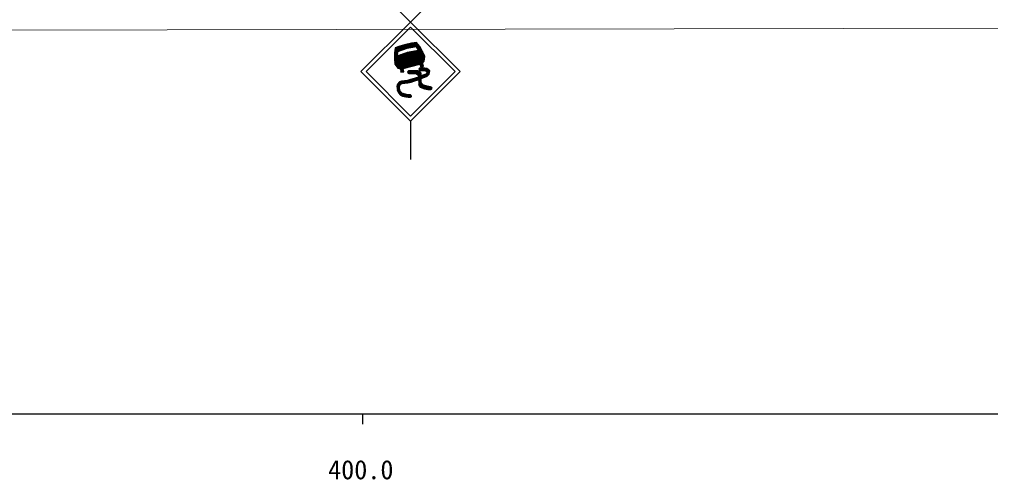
# Model space of a CAD drawing. Units: millimetres, scale not verified. Extents: x 40000 to 680000, y 20000 to 380000.
# Drawn here: x 435297 to 527892, y 198715 to 242620 of the extents above; entities that cross this region are included whole.
import ezdxf
from ezdxf.enums import TextEntityAlignment as Align

# ---------------------------------------------------------------- set-up
doc = ezdxf.new("R2010")
doc.units = ezdxf.units.MM
doc.header["$LTSCALE"] = 1000
for name, color, linetype, lineweight in [('M-STR-HTXT', 7, 'Continuous', 13), ('M-STR-STRC', 7, 'Continuous', 25), ('M-TTL-BAND', 7, 'Continuous', 25)]:
    doc.layers.add(name, color=color, linetype=linetype, lineweight=lineweight)
doc.styles.add('ＭＳ ゴシック', font='')
doc.styles.get('ＭＳ ゴシック').set_extended_font_data('MS Gothic')

msp = doc.modelspace()

# ---------------------------------------------------------------- linework, layer by layer
at = {"layer": 'M-STR-HTXT'}
msp.add_line((530886, 241778), (399249, 241513), dxfattribs=at)
at = {"layer": 'M-STR-STRC'}
for p, q in [((467848, 247109), (472585, 242372)), ((472585, 242372), (477323, 247109)), ((467848, 237634), (472585, 242372)), ((468343, 237634), (472585, 241877)), ((472585, 242372), (477323, 237634)), ((472585, 241877), (476828, 237634)), ((471047, 239353), (471841, 240147)), ((471067, 239515), (471644, 240092)), ((471099, 239688), (471421, 240010)), ((471130, 239861), (471179, 239909)), ((471448, 239579), (471136, 239891)), ((471552, 239617), (471236, 239933)), ((471656, 239654), (471335, 239975)), ((471395, 239560), (472037, 240202)), ((471760, 239692), (471435, 240016)), ((471864, 239729), (471535, 240058)), ((471584, 237911), (473559, 239886)), ((471616, 239640), (472229, 240252)), ((471968, 239766), (471643, 240092)), ((472072, 239804), (471753, 240123)), ((471837, 239719), (472416, 240298)), ((472176, 239841), (471864, 240153)), ((472289, 239869), (471974, 240184)), ((472058, 239799), (472604, 240345)), ((472410, 239890), (472085, 240215)), ((472531, 239911), (472197, 240244)), ((472266, 239866), (472778, 240377)), ((472651, 239931), (472310, 240272)), ((472772, 239952), (472424, 240300)), ((472437, 239895), (472939, 240396)), ((472893, 239973), (472537, 240328)), ((472607, 239924), (473099, 240416)), ((473014, 239993), (472651, 240356)), ((473135, 240014), (472772, 240376)), ((472778, 239953), (473195, 240370)), ((473752, 239538), (472898, 240392)), ((472948, 239982), (473260, 240293)), ((473578, 239853), (473025, 240407)), ((473119, 240011), (473324, 240216)), ((473160, 240413), (473151, 240422)), ((473199, 239950), (473389, 240139)), ((473886, 239262), (473200, 239949)), ((473251, 239861), (473453, 240062)), ((473304, 239772), (473508, 239976)), ((471043, 238925), (471323, 239205)), ((472057, 237980), (471043, 238994)), ((471044, 239068), (471326, 239349)), ((471045, 239210), (471328, 239493)), ((472169, 238010), (471045, 239134)), ((472281, 238039), (471046, 239274)), ((472393, 238069), (471048, 239413)), ((471051, 238792), (471457, 239197)), ((471059, 238659), (471669, 239269)), ((471068, 238526), (471882, 239340)), ((471325, 239278), (471070, 239533)), ((471076, 238392), (472094, 239411)), ((471327, 239417), (471092, 239652)), ((471344, 239542), (471114, 239772)), ((471123, 238298), (472307, 239482)), ((471184, 238217), (472485, 239518)), ((471245, 238137), (472660, 239552)), ((471306, 238057), (472836, 239586)), ((471371, 237980), (473011, 239621)), ((472505, 238098), (471418, 239185)), ((471478, 237945), (473187, 239655)), ((472617, 238128), (471524, 239220)), ((472729, 238157), (471630, 239255)), ((471631, 237816), (473611, 239796)), ((472841, 238186), (471736, 239291)), ((472953, 238216), (471842, 239326)), ((471894, 237937), (473663, 239707)), ((473065, 238245), (471948, 239362)), ((473177, 238275), (472054, 239397)), ((472086, 237988), (473714, 239616)), ((473289, 238304), (472160, 239433)), ((473401, 238334), (472266, 239468)), ((472277, 238038), (473760, 239521)), ((473755, 238121), (472378, 239498)), ((472469, 238089), (473807, 239426)), ((473796, 238221), (472497, 239521)), ((473720, 238439), (472615, 239544)), ((472661, 238139), (473853, 239331)), ((473778, 238522), (472733, 239567)), ((473846, 238596), (472852, 239590)), ((472853, 238190), (473899, 239236)), ((473899, 238683), (472970, 239613)), ((473045, 238240), (473945, 239140)), ((473916, 238808), (473089, 239636)), ((473934, 238932), (473207, 239659)), ((473237, 238291), (473942, 238996)), ((473951, 239057), (473326, 239682)), ((471945, 237951), (471048, 238848)), ((471888, 237867), (471057, 238697)), ((471930, 237683), (471066, 238547)), ((471550, 237922), (471076, 238396)), ((473395, 237865), (473515, 237985)), ((473429, 238341), (473920, 238832)), ((473456, 237785), (473662, 237991)), ((473705, 237755), (473486, 237975)), ((473500, 238271), (473897, 238668)), ((473653, 238081), (473516, 238219)), ((473533, 238162), (473743, 238372)), ((473565, 238053), (473780, 238268)), ((473568, 237755), (473803, 237991)), ((473854, 237748), (473612, 237991)), ((473709, 237755), (473930, 237976)), ((474014, 237729), (473753, 237991)), ((473786, 238133), (473816, 238163)), ((474387, 237498), (473906, 237979)), ((467848, 237634), (472585, 232897)), ((468343, 237634), (472585, 233392)), ((471863, 237609), (471625, 237846)), ((471652, 237696), (471876, 237919)), ((471739, 237591), (471656, 237674)), ((471680, 237582), (471902, 237804)), ((471846, 237607), (471928, 237689)), ((472442, 237463), (472305, 237600)), ((472337, 237514), (472521, 237699)), ((472585, 237461), (472371, 237676)), ((472429, 237465), (472663, 237699)), ((472729, 237459), (472489, 237699)), ((472567, 237462), (472804, 237699)), ((472585, 233392), (476828, 237634)), ((472585, 232897), (477323, 237634)), ((472872, 237458), (472631, 237699)), ((472707, 237460), (472946, 237699)), ((473015, 237456), (472772, 237699)), ((472846, 237458), (473087, 237699)), ((473249, 237364), (472914, 237699)), ((472969, 236733), (473594, 237357)), ((472986, 237456), (473228, 237699)), ((473730, 237024), (473055, 237699)), ((473113, 237442), (473356, 237684)), ((473176, 236798), (473604, 237225)), ((473597, 237298), (473196, 237699)), ((473203, 237390), (473445, 237633)), ((473606, 236723), (473255, 237074)), ((473292, 237338), (473533, 237579)), ((473631, 236981), (473308, 237305)), ((473338, 237242), (473579, 237483)), ((473589, 237447), (473347, 237689)), ((473606, 236865), (473354, 237117)), ((473366, 236847), (473853, 237334)), ((473564, 237755), (473407, 237913)), ((473650, 236989), (474403, 237742)), ((473829, 237066), (473650, 237245)), ((473927, 237109), (473748, 237288)), ((473845, 237749), (474057, 237961)), ((474028, 237150), (473847, 237331)), ((473900, 237097), (474403, 237601)), ((474129, 237190), (473948, 237371)), ((473971, 237734), (474173, 237936)), ((474211, 237250), (474044, 237416)), ((474406, 237620), (474066, 237960)), ((474083, 237704), (474250, 237871)), ((474283, 237319), (474117, 237486)), ((474137, 237193), (474376, 237433)), ((474159, 237640), (474326, 237807)), ((474355, 237389), (474162, 237582)), ((471556, 235945), (471291, 236210)), ((471293, 236187), (471855, 236749)), ((471303, 236057), (471559, 236312)), ((471535, 236107), (471317, 236325)), ((471320, 235932), (471532, 236144)), ((471329, 236365), (471669, 236705)), ((471539, 236245), (471350, 236434)), ((471581, 236344), (471414, 236511)), ((471646, 236420), (471480, 236587)), ((471732, 236476), (471551, 236657)), ((471840, 236510), (471652, 236698)), ((471718, 236471), (472017, 236770)), ((471965, 236526), (471755, 236736)), ((472091, 236541), (471880, 236752)), ((471907, 236519), (472174, 236786)), ((472220, 236554), (472005, 236769)), ((472069, 236539), (472341, 236811)), ((472346, 236570), (472133, 236782)), ((472226, 236554), (472530, 236859)), ((472458, 236598), (472262, 236794)), ((472571, 236627), (472378, 236820)), ((472395, 236582), (472723, 236910)), ((472684, 236656), (472490, 236849)), ((472584, 236630), (472916, 236962)), ((472795, 236686), (472603, 236878)), ((472907, 236716), (472714, 236908)), ((472776, 236681), (473124, 237028)), ((473018, 236746), (472826, 236938)), ((473124, 236781), (472938, 236968)), ((473231, 236816), (473044, 237002)), ((473335, 236853), (473151, 237037)), ((473366, 236705), (473606, 236945)), ((473640, 236548), (473366, 236822)), ((473366, 236564), (473606, 236804)), ((474078, 235968), (473366, 236680)), ((473366, 236423), (473606, 236662)), ((473903, 236003), (473366, 236539)), ((473681, 236083), (473366, 236397)), ((473396, 236311), (473637, 236552)), ((473453, 236226), (473695, 236468)), ((473512, 236144), (473755, 236387)), ((473616, 236106), (473859, 236349)), ((473720, 236069), (473963, 236312)), ((473824, 236031), (474067, 236274)), ((474247, 235941), (473827, 236361)), ((473928, 235994), (474171, 236237)), ((474389, 235941), (474049, 236280)), ((474049, 235973), (474292, 236217)), ((474170, 235953), (474413, 236196)), ((474528, 235942), (474246, 236225)), ((474299, 235941), (474524, 236166)), ((474619, 235993), (474416, 236196)), ((471713, 235646), (471303, 236056)), ((471935, 235283), (471327, 235892)), ((471340, 235810), (471545, 236015)), ((471387, 235716), (471565, 235893)), ((471744, 235333), (471425, 235651)), ((471440, 235627), (471612, 235799)), ((471497, 235544), (471666, 235712)), ((471557, 235461), (471725, 235630)), ((471616, 235379), (471799, 235563)), ((471720, 235341), (471908, 235530)), ((472116, 235244), (471796, 235564)), ((471826, 235307), (472024, 235505)), ((471943, 235281), (472140, 235479)), ((472292, 235209), (471989, 235512)), ((472059, 235256), (472258, 235455)), ((472448, 235195), (472169, 235473)), ((472176, 235232), (472377, 235433)), ((472294, 235209), (472513, 235428)), ((472590, 235194), (472346, 235438)), ((472422, 235196), (472621, 235395)), ((472658, 235267), (472497, 235428)), ((472559, 235191), (472669, 235300)), ((474440, 235941), (474617, 236117)), ((472585, 232897), (472585, 229261))]:
    msp.add_line(p, q, dxfattribs=at)
for points in [[(473475, 238354), (473567, 238048), (473822, 238147), (473715, 238453), (473895, 238649), (473958, 239114), (473707, 239630), (473468, 240045), (473152, 240422), (472694, 240367), (472126, 240227), (471562, 240069), (471136, 239892), (471047, 239408), (471043, 238928), (471078, 238356), (471362, 237983), (471615, 237901), (471673, 237581), (471944, 237621), (471873, 237932)], [(472320, 239486), (473354, 239687), (473159, 240018), (472223, 239858), (471329, 239536), (471322, 239152)], [(473531, 237755), (473793, 237755), (474059, 237724), (474170, 237631), (474152, 237520), (474032, 237405), (473864, 237338), (473600, 237224), (473588, 237463), (473531, 237583), (473331, 237699), (472403, 237699), (472328, 237644), (472294, 237580), (472321, 237527), (472374, 237485), (472434, 237463), (473091, 237455), (473291, 237339), (473349, 237219), (473354, 237117), (473229, 237063), (472945, 236970), (472581, 236872), (472283, 236797), (472013, 236770), (471742, 236734), (471533, 236650), (471351, 236437), (471289, 236233), (471307, 236015), (471342, 235793), (471449, 235611), (471618, 235376), (471813, 235309), (472141, 235238), (472346, 235198), (472585, 235190), (472652, 235247), (472678, 235332), (472594, 235425), (472373, 235433), (472189, 235469), (471876, 235537), (471765, 235574), (471646, 235740), (471568, 235874), (471541, 236043), (471527, 236207), (471562, 236321), (471675, 236453), (471802, 236505), (472039, 236536), (472324, 236564), (472640, 236644), (473012, 236744), (473313, 236843), (473366, 236866), (473366, 236864), (473366, 236562), (473366, 236354), (473509, 236145), (473926, 235994), (474241, 235941), (474521, 235941), (474583, 235953), (474614, 235984), (474647, 236046), (474614, 236125), (474481, 236185), (474165, 236238), (473748, 236389), (473606, 236598), (473606, 236806), (473606, 236970), (473954, 237121), (474162, 237203), (474372, 237405), (474423, 237725), (474156, 237950), (473806, 237991), (473531, 237991), (473437, 237957), (473386, 237884), (473409, 237833), (473451, 237786)]]:
    msp.add_lwpolyline(points, close=True, dxfattribs=at)
at = {"layer": 'M-TTL-BAND'}
for p, q in [((40000, 205000), (579000, 205000)), ((468000, 205000), (468000, 204000))]:
    msp.add_line(p, q, dxfattribs=at)

# ---------------------------------------------------------------- texts
at = {"layer": 'M-TTL-BAND', "style": 'ＭＳ ゴシック'}
msp.add_text('400.0', height=1833, dxfattribs=at).set_placement((467844, 198195), align=Align.BOTTOM_CENTER)

doc.saveas('drawing.dxf')
